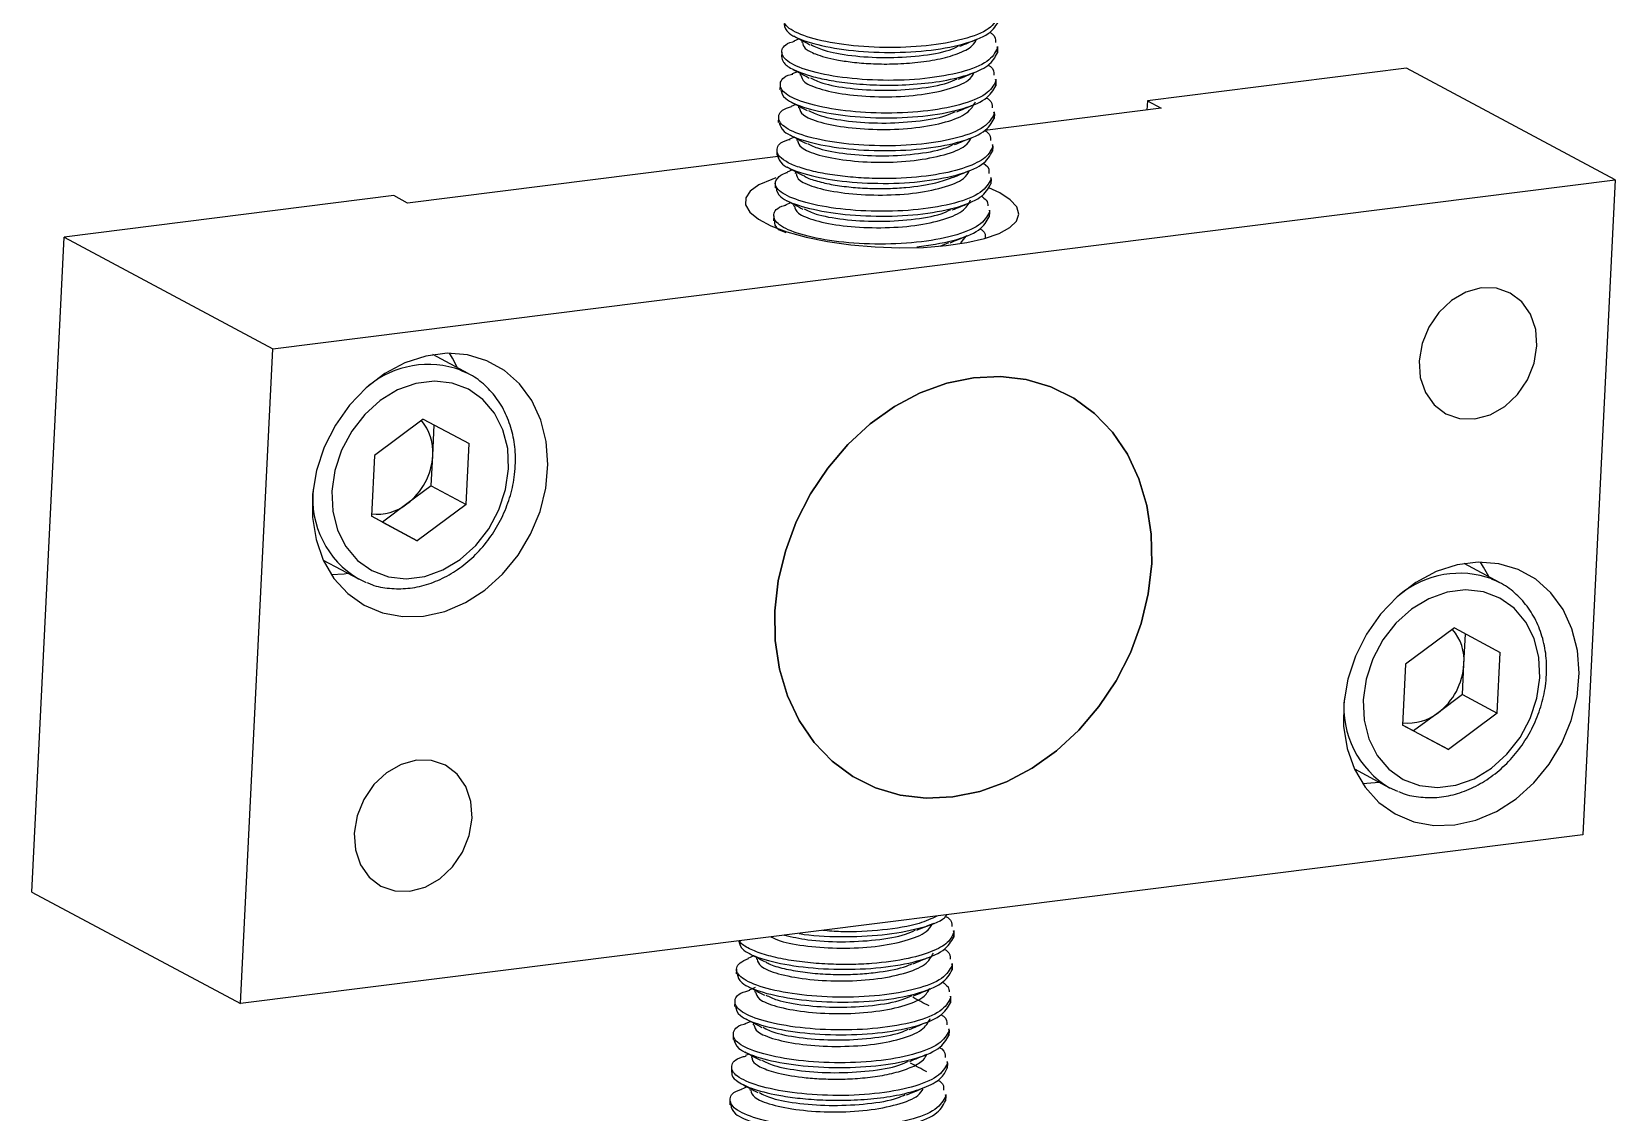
# Model space of a CAD drawing. Header units: millimetres. Extents: x 15 to 415, y 5 to 292.
# Drawn here: x 218.03 to 246.93, y 149.78 to 169.5 of the extents above; entities that cross this region are included whole.
import ezdxf

# ---------------------------------------------------------------- set-up
doc = ezdxf.new("R2010")
doc.units = ezdxf.units.MM
doc.layers.get('0').update_dxf_attribs({"lineweight": 5})

msp = doc.modelspace()

# ---------------------------------------------------------------- linework, layer by layer
at = {"color": 18, "linetype": 'Continuous', "lineweight": 25, "true_color": 0x000000}
for p, q in [((231.72, 169.131), (231.715, 169.043)), ((232.037, 169.372), (231.94, 169.332)), ((232.086, 169.346), (232.084, 169.309)), ((235.647, 169.236), (235.659, 169.204)), ((235.659, 169.203), (235.654, 169.116)), ((235.657, 169.12), (235.663, 169.236)), ((243.121, 168.836), (238.393, 168.241)), ((246.935, 166.799), (243.121, 168.836)), ((232.005, 168.773), (231.911, 168.735)), ((232.056, 168.746), (232.054, 168.712)), ((235.617, 168.638), (235.629, 168.606)), ((235.629, 168.606), (235.625, 168.518)), ((235.627, 168.523), (235.633, 168.638)), ((231.69, 168.533), (231.686, 168.446)), ((231.978, 168.174), (231.892, 168.138)), ((232.027, 168.148), (232.025, 168.114)), ((238.647, 168.106), (235.425, 167.701)), ((235.587, 168.04), (235.599, 168.008)), ((235.6, 168.008), (235.595, 167.92)), ((235.598, 167.925), (235.604, 168.04)), ((238.393, 168.241), (238.384, 168.073)), ((238.393, 168.241), (238.647, 168.106)), ((231.661, 167.936), (231.656, 167.848)), ((231.95, 167.578), (231.862, 167.542)), ((231.997, 167.553), (231.995, 167.516)), ((235.558, 167.443), (235.57, 167.411)), ((235.57, 167.41), (235.566, 167.323)), ((235.568, 167.327), (235.574, 167.443)), ((231.656, 167.227), (224.89, 166.377)), ((231.631, 167.338), (231.627, 167.25)), ((231.916, 166.981), (231.815, 166.939)), ((231.968, 166.954), (231.966, 166.919)), ((235.528, 166.845), (235.541, 166.813)), ((235.541, 166.813), (235.536, 166.725)), ((235.539, 166.729), (235.544, 166.845)), ((224.636, 166.513), (218.618, 165.756)), ((222.431, 163.719), (246.935, 166.799)), ((224.89, 166.377), (224.636, 166.513)), ((231.601, 166.74), (231.597, 166.653)), ((235.698, 166.561), (235.501, 166.652)), ((246.935, 166.799), (246.344, 154.845)), ((231.887, 166.382), (231.792, 166.342)), ((231.938, 166.355), (231.936, 166.321)), ((235.113, 166.368), (235.14, 166.379)), ((235.502, 166.248), (235.511, 166.214)), ((235.509, 166.132), (235.515, 166.247)), ((231.572, 166.143), (231.568, 166.055)), ((235.511, 166.215), (235.507, 166.127)), ((218.027, 153.802), (218.618, 165.756)), ((218.618, 165.756), (222.431, 163.719)), ((234.612, 165.591), (234.771, 165.659)), ((234.99, 165.65), (235.088, 165.774)), ((221.84, 151.765), (222.431, 163.719)), ((225.995, 163.266), (225.35, 163.61)), ((225.862, 163.328), (225.995, 163.266)), ((225.175, 162.433), (224.284, 161.77)), ((225.175, 162.433), (226.012, 161.987)), ((225.349, 161.771), (225.376, 162.326)), ((225.957, 160.877), (226.012, 161.987)), ((224.284, 161.77), (224.229, 160.66)), ((225.322, 161.217), (225.349, 161.771)), ((225.322, 161.217), (224.876, 160.885)), ((225.322, 161.217), (225.957, 160.877)), ((224.876, 160.885), (224.43, 160.553)), ((225.957, 160.877), (225.066, 160.214)), ((225.066, 160.214), (224.229, 160.66)), ((224.43, 160.553), (224.229, 160.66)), ((224.43, 160.553), (225.066, 160.214)), ((223.348, 159.861), (223.992, 159.517)), ((223.495, 159.596), (223.731, 159.612)), ((223.731, 159.612), (223.797, 159.621)), ((244.818, 159.454), (244.174, 159.798)), ((224.141, 159.448), (223.992, 159.517)), ((244.685, 159.516), (244.818, 159.454)), ((243.998, 158.621), (243.107, 157.958)), ((243.998, 158.621), (244.835, 158.175)), ((244.172, 157.96), (244.199, 158.514)), ((244.78, 157.065), (244.835, 158.175)), ((243.107, 157.958), (243.052, 156.848)), ((244.145, 157.405), (244.172, 157.96)), ((244.145, 157.405), (243.699, 157.073)), ((244.145, 157.405), (244.78, 157.065)), ((243.699, 157.073), (243.253, 156.741)), ((244.78, 157.065), (243.889, 156.402)), ((243.889, 156.402), (243.052, 156.848)), ((243.253, 156.741), (243.052, 156.848)), ((243.253, 156.741), (243.889, 156.402)), ((242.171, 156.049), (242.815, 155.705)), ((242.318, 155.785), (242.554, 155.8)), ((242.554, 155.8), (242.62, 155.809)), ((242.964, 155.636), (242.815, 155.705)), ((246.344, 154.845), (221.84, 151.765)), ((218.027, 153.802), (221.84, 151.765)), ((234.849, 153.098), (234.861, 153.066)), ((234.861, 153.065), (234.857, 152.978)), ((234.859, 152.982), (234.865, 153.098)), ((230.918, 152.906), (230.918, 152.905)), ((231.207, 152.636), (231.097, 152.591)), ((230.893, 152.395), (230.888, 152.308)), ((231.259, 152.609), (231.257, 152.574)), ((234.819, 152.5), (234.832, 152.468)), ((234.832, 152.468), (234.827, 152.38)), ((234.83, 152.385), (234.836, 152.5)), ((231.231, 152.057), (231.122, 152.012)), ((230.863, 151.798), (230.859, 151.71)), ((231.229, 152.01), (231.227, 151.976)), ((234.412, 152.026), (234.439, 152.037)), ((234.794, 151.903), (234.802, 151.87)), ((234.802, 151.87), (234.798, 151.782)), ((234.8, 151.787), (234.806, 151.902)), ((230.833, 151.2), (230.829, 151.112)), ((231.152, 151.44), (231.053, 151.398)), ((231.2, 151.414), (231.198, 151.378)), ((234.76, 151.305), (234.772, 151.272)), ((234.772, 151.272), (234.768, 151.185)), ((234.771, 151.189), (234.776, 151.305)), ((231.122, 150.843), (231.054, 150.815)), ((231.17, 150.817), (231.168, 150.781)), ((234.731, 150.707), (234.743, 150.675)), ((234.743, 150.675), (234.739, 150.587)), ((234.741, 150.591), (234.747, 150.707)), ((230.804, 150.602), (230.8, 150.515)), ((231.088, 150.244), (230.975, 150.197)), ((231.14, 150.217), (231.139, 150.183)), ((234.701, 150.109), (234.713, 150.077)), ((234.713, 150.077), (234.709, 149.989)), ((234.712, 149.994), (234.717, 150.109)), ((230.774, 150.005), (230.77, 149.917))]:
    msp.add_line(p, q, dxfattribs=at)
at = {"color": 18, "linetype": 'Continuous', "lineweight": 25, "true_color": 0x000000, "flags": 128}
for points in [[(231.613, 166.835), (231.535, 166.809), (231.303, 166.708), (231.144, 166.595), (231.062, 166.471), (231.06, 166.342), (231.138, 166.211), (231.293, 166.082), (231.521, 165.961), (231.814, 165.849), (232.163, 165.753), (232.556, 165.673), (232.982, 165.613), (233.425, 165.575), (233.872, 165.56), (234.309, 165.568), (234.722, 165.6), (235.096, 165.654), (235.421, 165.728), (235.686, 165.821), (235.882, 165.928), (236.003, 166.047), (236.045, 166.174), (236.007, 166.305), (235.89, 166.435), (235.698, 166.561), (235.698, 166.561)], [(244.37, 162.437), (244.65, 162.513), (244.915, 162.665), (245.147, 162.883), (245.33, 163.152), (245.452, 163.454), (245.503, 163.768), (245.482, 164.072), (245.389, 164.347), (245.23, 164.573), (245.017, 164.735), (244.764, 164.822), (244.488, 164.828), (244.208, 164.752), (243.943, 164.6), (243.711, 164.382), (243.528, 164.113), (243.406, 163.811), (243.354, 163.497), (243.375, 163.193), (243.468, 162.918), (243.627, 162.692), (243.84, 162.53), (244.093, 162.443), (244.37, 162.437)], [(225.18, 158.838), (225.566, 158.924), (225.943, 159.085), (226.299, 159.314), (226.624, 159.606), (226.905, 159.949), (227.135, 160.333), (227.306, 160.746), (227.413, 161.175), (227.451, 161.605), (227.42, 162.024), (227.321, 162.416), (227.157, 162.771), (226.934, 163.076), (226.657, 163.321), (226.337, 163.5), (225.984, 163.605), (225.609, 163.634), (225.223, 163.585), (224.84, 163.461), (224.472, 163.265), (224.131, 163.004), (223.826, 162.685), (223.57, 162.32), (223.368, 161.92), (223.229, 161.497), (223.156, 161.066), (223.153, 160.64), (223.218, 160.233), (223.35, 159.857), (223.544, 159.526), (223.795, 159.25), (224.095, 159.037), (224.433, 158.895), (224.798, 158.828), (225.18, 158.838)], [(225.8, 163.37), (225.708, 163.545), (225.652, 163.634)], [(226.733, 161.526), (226.716, 161.894), (226.629, 162.238), (226.477, 162.541), (226.265, 162.791), (226.003, 162.978), (225.703, 163.091), (225.377, 163.128), (225.04, 163.085), (224.707, 162.966), (224.391, 162.775), (224.108, 162.52), (223.868, 162.213), (223.684, 161.868), (223.562, 161.498), (223.508, 161.121), (223.525, 160.752), (223.612, 160.409), (223.764, 160.106), (223.976, 159.855), (224.238, 159.669), (224.538, 159.555), (224.864, 159.519), (225.201, 159.561), (225.534, 159.681), (225.85, 159.872), (226.133, 160.126), (226.373, 160.433), (226.557, 160.779), (226.679, 161.149), (226.733, 161.526)], [(231.593, 158.931), (231.655, 159.479), (231.786, 160.026), (231.983, 160.559), (232.241, 161.067), (232.557, 161.541), (232.923, 161.971), (233.332, 162.347), (233.776, 162.663), (234.245, 162.911), (234.73, 163.088), (235.221, 163.188), (235.709, 163.211), (236.183, 163.155), (236.633, 163.022), (237.051, 162.815), (237.427, 162.537), (237.755, 162.195), (238.028, 161.795), (238.239, 161.345), (238.385, 160.855), (238.463, 160.335), (238.472, 159.795), (238.41, 159.246), (238.279, 158.7), (238.082, 158.167), (237.823, 157.658), (237.508, 157.185), (237.142, 156.755), (236.733, 156.379), (236.289, 156.063), (235.82, 155.814), (235.335, 155.638), (234.843, 155.538), (234.356, 155.515), (233.882, 155.571), (233.432, 155.704), (233.014, 155.911), (232.637, 156.189), (232.309, 156.531), (232.037, 156.931), (231.825, 157.381), (231.679, 157.87), (231.601, 158.391), (231.593, 158.931)], [(234.843, 155.538), (235.335, 155.638), (235.82, 155.814), (236.289, 156.063), (236.733, 156.379), (237.142, 156.755), (237.508, 157.185), (237.823, 157.658), (238.082, 158.167), (238.279, 158.7), (238.41, 159.246), (238.472, 159.795), (238.463, 160.335), (238.385, 160.855), (238.239, 161.345), (238.028, 161.795), (237.755, 162.195), (237.427, 162.537), (237.051, 162.815), (236.633, 163.022), (236.183, 163.155), (235.709, 163.211), (235.221, 163.188), (234.73, 163.088), (234.245, 162.911), (233.776, 162.663), (233.332, 162.347), (232.923, 161.971), (232.557, 161.541), (232.241, 161.067), (231.983, 160.559), (231.786, 160.026), (231.655, 159.479), (231.593, 158.931), (231.601, 158.391), (231.679, 157.87), (231.825, 157.381), (232.037, 156.931), (232.309, 156.531), (232.637, 156.189), (233.014, 155.911), (233.432, 155.704), (233.882, 155.571), (234.356, 155.515), (234.843, 155.538)], [(244.003, 155.026), (244.389, 155.112), (244.766, 155.273), (245.123, 155.503), (245.447, 155.794), (245.728, 156.137), (245.958, 156.521), (246.129, 156.935), (246.236, 157.363), (246.274, 157.794), (246.243, 158.212), (246.144, 158.604), (245.98, 158.959), (245.757, 159.264), (245.481, 159.509), (245.161, 159.688), (244.807, 159.793), (244.432, 159.822), (244.047, 159.773), (243.664, 159.649), (243.295, 159.453), (242.954, 159.192), (242.65, 158.873), (242.393, 158.508), (242.191, 158.108), (242.052, 157.685), (241.979, 157.254), (241.976, 156.828), (242.041, 156.421), (242.173, 156.046), (242.367, 155.715), (242.618, 155.438), (242.918, 155.226), (243.256, 155.083), (243.621, 155.016), (244.003, 155.026)], [(244.623, 159.558), (244.531, 159.733), (244.475, 159.822)], [(245.556, 157.714), (245.539, 158.082), (245.452, 158.426), (245.3, 158.729), (245.088, 158.98), (244.826, 159.166), (244.526, 159.279), (244.2, 159.316), (243.863, 159.274), (243.53, 159.154), (243.214, 158.963), (242.931, 158.708), (242.691, 158.402), (242.507, 158.056), (242.385, 157.686), (242.331, 157.309), (242.348, 156.941), (242.435, 156.597), (242.587, 156.294), (242.799, 156.043), (243.061, 155.857), (243.361, 155.744), (243.687, 155.707), (244.024, 155.749), (244.357, 155.869), (244.673, 156.06), (244.956, 156.315), (245.196, 156.621), (245.38, 156.967), (245.502, 157.337), (245.556, 157.714)], [(224.932, 153.817), (225.212, 153.893), (225.477, 154.045), (225.709, 154.262), (225.892, 154.531), (226.014, 154.833), (226.066, 155.147), (226.045, 155.452), (225.951, 155.727), (225.793, 155.953), (225.58, 156.115), (225.326, 156.202), (225.05, 156.208), (224.77, 156.132), (224.505, 155.98), (224.273, 155.762), (224.09, 155.493), (223.968, 155.191), (223.916, 154.877), (223.938, 154.572), (224.031, 154.298), (224.189, 154.071), (224.403, 153.909), (224.656, 153.823), (224.932, 153.817)]]:
    msp.add_lwpolyline(points, dxfattribs=at)
at = {"color": 18, "linetype": 'Continuous', "lineweight": 25, "true_color": 0x000000}
for centre, radius, start, end in [((225.271, 161.692), 1.739, 70.1338, 129.1619), ((224.482, 161.839), 0.87, 355.5229, 40.7596), ((224.153, 161.84), 1.198, 307.1197, 356.7044), ((224.856, 160.98), 1.699, 174.0464, 239.4333), ((224.336, 161.568), 0.87, 263.0566, 308.3068), ((244.094, 157.88), 1.739, 70.1336, 129.1621), ((243.305, 158.028), 0.87, 355.523, 40.759), ((242.976, 158.028), 1.198, 307.1192, 356.7048), ((243.679, 157.168), 1.699, 174.0449, 239.4348), ((243.159, 157.756), 0.87, 263.059, 308.3057)]:
    msp.add_arc(centre, radius, start, end, dxfattribs=at)
for points, knots in [([(235.688, 169.801), (235.642, 169.717), (235.549, 169.549), (235.053, 169.354), (234.375, 169.233), (233.593, 169.201), (232.831, 169.256), (232.206, 169.385), (231.803, 169.563), (231.719, 169.751), (231.8, 169.883), (231.965, 169.924), (231.975, 169.926)], [0, 0, 0, 0, 0.110383, 0.220766, 0.331149, 0.441531, 0.551914, 0.662297, 0.77268, 0.883062, 0.993445, 1, 1, 1, 1]), ([(231.761, 169.641), (231.774, 169.586), (231.803, 169.468), (232.205, 169.297), (232.826, 169.168), (233.589, 169.113), (234.371, 169.145), (235.048, 169.266), (235.545, 169.461), (235.637, 169.629), (235.684, 169.713)], [0, 0, 0, 0, 0.111352, 0.238302, 0.365252, 0.492201, 0.619151, 0.746101, 0.873051, 1, 1, 1, 1]), ([(231.937, 169.426), (231.986, 169.399), (232.084, 169.347), (232.183, 169.293), (232.233, 169.266)], [0, 0, 0, 0, 0.5002, 1, 1, 1, 1]), ([(235.508, 169.498), (235.526, 169.487), (235.625, 169.428), (235.621, 169.363), (235.618, 169.309)], [0, 0, 0, 0, 0.181629, 1, 1, 1, 1]), ([(235.659, 169.204), (235.613, 169.12), (235.52, 168.952), (235.024, 168.756), (234.347, 168.635), (233.565, 168.603), (232.802, 168.658), (232.177, 168.787), (231.774, 168.965), (231.689, 169.153), (231.771, 169.286), (231.939, 169.327), (231.949, 169.33)], [0, 0, 0, 0, 0.110277, 0.220555, 0.330832, 0.44111, 0.551388, 0.661666, 0.771943, 0.882221, 0.992477, 1, 1, 1, 1]), ([(231.719, 169.043), (231.724, 169.012), (231.734, 168.939), (231.907, 168.811), (232.219, 168.695), (232.623, 168.608), (233.032, 168.553), (233.521, 168.524), (234.067, 168.533), (234.627, 168.592), (235.135, 168.709), (235.535, 168.886), (235.614, 169.038), (235.654, 169.116)], [0, 0, 0, 0, 0.0641512, 0.1476787, 0.2599952, 0.327238, 0.4017182, 0.4834265, 0.5723528, 0.6684858, 0.7718132, 0.8823228, 1, 1, 1, 1]), ([(232.096, 169.309), (232.103, 169.272), (232.116, 169.2), (232.337, 169.086), (232.648, 169.001), (233.01, 168.946), (233.354, 168.917), (233.746, 168.911), (234.165, 168.936), (234.581, 168.997), (234.945, 169.1), (235.203, 169.226), (235.254, 169.325), (235.275, 169.365)], [0, 0, 0, 0, 0.099174, 0.193866, 0.312913, 0.381881, 0.456981, 0.538207, 0.625553, 0.71901, 0.818571, 0.924228, 1, 1, 1, 1]), ([(232.25, 169.268), (232.323, 169.232), (232.488, 169.149), (232.982, 169.06), (233.603, 169.02), (234.236, 169.056), (234.719, 169.135), (234.892, 169.218), (234.946, 169.244)], [0, 0, 0, 0, 0.1477767, 0.3393296, 0.5308824, 0.7224354, 0.9139886, 1, 1, 1, 1]), ([(234.968, 169.238), (235.019, 169.259), (235.122, 169.302), (235.226, 169.345), (235.279, 169.367)], [0, 0, 0, 0, 0.499818, 1, 1, 1, 1]), ([(235.485, 168.896), (235.501, 168.887), (235.597, 168.829), (235.592, 168.765), (235.589, 168.712)], [0, 0, 0, 0, 0.163152, 1, 1, 1, 1]), ([(235.629, 168.606), (235.583, 168.522), (235.49, 168.354), (234.993, 168.158), (234.315, 168.038), (233.533, 168.006), (232.771, 168.061), (232.146, 168.19), (231.744, 168.368), (231.66, 168.556), (231.742, 168.689), (231.91, 168.73), (231.92, 168.732)], [0, 0, 0, 0, 0.110284, 0.220569, 0.330854, 0.441139, 0.551424, 0.66171, 0.771996, 0.882282, 0.992553, 1, 1, 1, 1]), ([(231.923, 168.817), (231.972, 168.791), (232.07, 168.738), (232.17, 168.685), (232.22, 168.658)], [0, 0, 0, 0, 0.500093, 1, 1, 1, 1]), ([(232.068, 168.712), (232.079, 168.669), (232.102, 168.576), (232.431, 168.443), (232.94, 168.344), (233.565, 168.305), (234.208, 168.338), (234.76, 168.444), (235.137, 168.592), (235.206, 168.712), (235.234, 168.761)], [0, 0, 0, 0, 0.115499, 0.247668, 0.379837, 0.512006, 0.644176, 0.776346, 0.908516, 1, 1, 1, 1]), ([(232.244, 168.661), (232.31, 168.628), (232.47, 168.549), (232.953, 168.462), (233.574, 168.422), (234.208, 168.458), (234.691, 168.537), (234.864, 168.621), (234.918, 168.647)], [0, 0, 0, 0, 0.135831, 0.329958, 0.524086, 0.718214, 0.912342, 1, 1, 1, 1]), ([(234.944, 168.64), (234.994, 168.661), (235.096, 168.703), (235.198, 168.746), (235.25, 168.767)], [0, 0, 0, 0, 0.4999211, 1, 1, 1, 1]), ([(231.702, 168.446), (231.715, 168.391), (231.743, 168.273), (232.145, 168.102), (232.765, 167.973), (233.528, 167.917), (234.311, 167.95), (234.989, 168.07), (235.486, 168.266), (235.578, 168.434), (235.625, 168.518)], [0, 0, 0, 0, 0.1109839, 0.2379851, 0.3649873, 0.4919897, 0.6189919, 0.7459947, 0.8729972, 1, 1, 1, 1]), ([(235.448, 168.303), (235.467, 168.291), (235.566, 168.232), (235.562, 168.167), (235.559, 168.114)], [0, 0, 0, 0, 0.186664, 1, 1, 1, 1]), ([(235.599, 168.008), (235.553, 167.924), (235.46, 167.756), (234.963, 167.56), (234.286, 167.44), (233.503, 167.408), (232.742, 167.463), (232.117, 167.592), (231.715, 167.77), (231.63, 167.958), (231.714, 168.091), (231.885, 168.133), (231.899, 168.137)], [0, 0, 0, 0, 0.1100528, 0.2201055, 0.3301582, 0.4402109, 0.5502638, 0.6603165, 0.7703694, 0.8804221, 0.9904745, 1, 1, 1, 1]), ([(231.888, 168.222), (231.937, 168.196), (232.036, 168.144), (232.135, 168.09), (232.185, 168.064)], [0, 0, 0, 0, 0.500162, 1, 1, 1, 1]), ([(232.038, 168.114), (232.049, 168.071), (232.073, 167.979), (232.402, 167.845), (232.911, 167.746), (233.537, 167.708), (234.178, 167.741), (234.733, 167.846), (235.141, 168.013), (235.217, 168.155), (235.255, 168.226)], [0, 0, 0, 0, 0.111248, 0.238213, 0.365177, 0.492142, 0.619106, 0.746071, 0.873036, 1, 1, 1, 1]), ([(232.207, 168.066), (232.275, 168.033), (232.436, 167.953), (232.922, 167.865), (233.543, 167.825), (234.176, 167.861), (234.66, 167.94), (234.834, 168.023), (234.888, 168.049)], [0, 0, 0, 0, 0.139006, 0.332391, 0.525773, 0.719156, 0.912538, 1, 1, 1, 1]), ([(234.913, 168.042), (234.964, 168.063), (235.067, 168.106), (235.171, 168.149), (235.224, 168.171)], [0, 0, 0, 0, 0.499809, 1, 1, 1, 1]), ([(231.673, 167.848), (231.686, 167.793), (231.714, 167.675), (232.116, 167.504), (232.736, 167.375), (233.499, 167.32), (234.281, 167.352), (234.959, 167.473), (235.456, 167.668), (235.549, 167.836), (235.595, 167.92)], [0, 0, 0, 0, 0.111236, 0.238202, 0.365168, 0.492135, 0.619101, 0.746067, 0.873033, 1, 1, 1, 1]), ([(235.419, 167.705), (235.437, 167.694), (235.536, 167.635), (235.533, 167.57), (235.53, 167.516)], [0, 0, 0, 0, 0.18261, 1, 1, 1, 1]), ([(235.57, 167.411), (235.537, 167.342), (235.469, 167.2), (235.098, 167.018), (234.534, 166.879), (233.928, 166.824), (233.412, 166.822), (233.016, 166.843), (232.634, 166.887), (232.287, 166.953), (231.994, 167.039), (231.774, 167.139), (231.641, 167.25), (231.62, 167.384), (231.685, 167.494), (231.857, 167.536), (231.871, 167.539)], [0, 0, 0, 0, 0.089505, 0.184795, 0.285858, 0.392683, 0.448528, 0.505832, 0.564594, 0.624813, 0.686489, 0.749623, 0.814213, 0.880258, 0.989965, 1, 1, 1, 1]), ([(231.873, 167.62), (231.922, 167.594), (232.02, 167.541), (232.118, 167.488), (232.168, 167.461)], [0, 0, 0, 0, 0.5001437, 1, 1, 1, 1]), ([(232.009, 167.516), (232.02, 167.473), (232.043, 167.381), (232.374, 167.247), (232.883, 167.149), (233.509, 167.11), (234.151, 167.143), (234.703, 167.25), (235.08, 167.398), (235.149, 167.519), (235.178, 167.569)], [0, 0, 0, 0, 0.11578, 0.247614, 0.379448, 0.511281, 0.643115, 0.774946, 0.906779, 1, 1, 1, 1]), ([(232.189, 167.464), (232.253, 167.432), (232.412, 167.353), (232.893, 167.267), (233.513, 167.227), (234.146, 167.263), (234.628, 167.341), (234.8, 167.424), (234.853, 167.449)], [0, 0, 0, 0, 0.133779, 0.328894, 0.524009, 0.719125, 0.91424, 1, 1, 1, 1]), ([(234.875, 167.443), (234.925, 167.464), (235.026, 167.506), (235.129, 167.548), (235.18, 167.57)], [0, 0, 0, 0, 0.499878, 1, 1, 1, 1]), ([(231.643, 167.25), (231.656, 167.195), (231.685, 167.077), (232.088, 166.906), (232.709, 166.778), (233.472, 166.722), (234.254, 166.755), (234.931, 166.876), (235.427, 167.071), (235.52, 167.239), (235.566, 167.323)], [0, 0, 0, 0, 0.111475, 0.238407, 0.36534, 0.492273, 0.619205, 0.746137, 0.873069, 1, 1, 1, 1]), ([(235.39, 167.107), (235.408, 167.096), (235.507, 167.037), (235.503, 166.972), (235.5, 166.919)], [0, 0, 0, 0, 0.182252, 1, 1, 1, 1]), ([(235.541, 166.813), (235.494, 166.729), (235.402, 166.561), (234.905, 166.365), (234.228, 166.245), (233.445, 166.212), (232.683, 166.268), (232.056, 166.397), (231.726, 166.545), (231.622, 166.655), (231.602, 166.709), (231.601, 166.737), (231.602, 166.75), (231.603, 166.757), (231.604, 166.76), (231.605, 166.762), (231.605, 166.763), (231.605, 166.763), (231.605, 166.763), (231.612, 166.786), (231.65, 166.845), (231.718, 166.906), (231.813, 166.934), (231.825, 166.937)], [0, 0, 0, 0, 0.110363, 0.220726, 0.331089, 0.441453, 0.551817, 0.662181, 0.772545, 0.827994, 0.855751, 0.869634, 0.876576, 0.880048, 0.881783, 0.882651, 0.883085, 0.883302, 0.88341, 0.883444, 0.927745, 0.991024, 1, 1, 1, 1]), ([(231.812, 167.037), (231.862, 167.01), (231.96, 166.958), (232.06, 166.904), (232.11, 166.877)], [0, 0, 0, 0, 0.5001851, 1, 1, 1, 1]), ([(231.979, 166.919), (231.99, 166.875), (232.013, 166.783), (232.343, 166.649), (232.852, 166.55), (233.478, 166.511), (234.12, 166.544), (234.672, 166.651), (235.05, 166.8), (235.119, 166.92), (235.147, 166.97)], [0, 0, 0, 0, 0.115477, 0.247474, 0.379471, 0.511471, 0.643471, 0.775473, 0.907475, 1, 1, 1, 1]), ([(232.119, 166.877), (232.128, 166.871), (232.178, 166.834), (232.36, 166.775), (232.644, 166.709), (232.974, 166.664), (233.319, 166.642), (233.661, 166.64), (234.078, 166.665), (234.511, 166.726), (234.74, 166.811), (234.837, 166.847)], [0, 0, 0, 0, 0.0242827, 0.1464145, 0.2638132, 0.3764754, 0.4843974, 0.5875776, 0.6860149, 0.8678559, 1, 1, 1, 1]), ([(234.844, 166.844), (234.895, 166.865), (234.997, 166.907), (235.101, 166.951), (235.153, 166.972)], [0, 0, 0, 0, 0.4998571, 1, 1, 1, 1]), ([(231.614, 166.652), (231.627, 166.597), (231.655, 166.479), (232.057, 166.308), (232.678, 166.179), (233.441, 166.124), (234.223, 166.156), (234.901, 166.277), (235.397, 166.473), (235.49, 166.641), (235.536, 166.725)], [0, 0, 0, 0, 0.1111463, 0.2381224, 0.3651, 0.4920785, 0.6190574, 0.7460373, 0.8730184, 1, 1, 1, 1]), ([(235.511, 166.214), (235.464, 166.13), (235.371, 165.962), (234.874, 165.767), (234.197, 165.647), (233.414, 165.615), (232.653, 165.67), (232.028, 165.799), (231.626, 165.977), (231.542, 166.165), (231.623, 166.297), (231.788, 166.338), (231.798, 166.34)], [0, 0, 0, 0, 0.1104, 0.2208, 0.3312, 0.441599, 0.551999, 0.662399, 0.772798, 0.883199, 0.993598, 1, 1, 1, 1]), ([(231.808, 166.424), (231.857, 166.398), (231.955, 166.346), (232.054, 166.292), (232.104, 166.266)], [0, 0, 0, 0, 0.500105, 1, 1, 1, 1]), ([(231.95, 166.321), (231.961, 166.278), (231.984, 166.186), (232.313, 166.052), (232.822, 165.953), (233.447, 165.915), (234.089, 165.948), (234.644, 166.053), (235.052, 166.22), (235.128, 166.362), (235.167, 166.433)], [0, 0, 0, 0, 0.111138, 0.238118, 0.365099, 0.492079, 0.619059, 0.74604, 0.87302, 1, 1, 1, 1]), ([(232.129, 166.269), (232.194, 166.237), (232.353, 166.158), (232.834, 166.072), (233.455, 166.032), (234.089, 166.068), (234.575, 166.147), (234.75, 166.232), (234.806, 166.259)], [0, 0, 0, 0, 0.133234, 0.327244, 0.521254, 0.715263, 0.909271, 1, 1, 1, 1]), ([(234.832, 166.251), (234.883, 166.272), (234.976, 166.311), (235.07, 166.35), (235.113, 166.368)], [0, 0, 0, 0, 0.547681, 1, 1, 1, 1]), ([(235.358, 166.507), (235.394, 166.481), (235.478, 166.422), (235.48, 166.359), (235.48, 166.324)], [0, 0, 0, 0, 0.429146, 1, 1, 1, 1]), ([(231.584, 166.055), (231.584, 165.999), (231.583, 165.922), (231.751, 165.855), (231.795, 165.838)], [0, 0, 0, 0, 0.736888, 1, 1, 1, 1]), ([(234.184, 165.575), (234.414, 165.609), (234.877, 165.677), (235.366, 165.876), (235.46, 166.043), (235.507, 166.127)], [0, 0, 0, 0, 0.3302, 0.665099, 1, 1, 1, 1]), ([(234.794, 165.652), (234.846, 165.674), (234.949, 165.716), (235.053, 165.76), (235.106, 165.782)], [0, 0, 0, 0, 0.499783, 1, 1, 1, 1]), ([(235.33, 165.912), (235.349, 165.901), (235.439, 165.847), (235.436, 165.788), (235.434, 165.742)], [0, 0, 0, 0, 0.204006, 1, 1, 1, 1]), ([(226.855, 161.582), (226.857, 161.65), (226.861, 161.844), (226.818, 162.155), (226.707, 162.497), (226.536, 162.802), (226.311, 163.054), (226.079, 163.233), (225.914, 163.299), (225.851, 163.324)], [0, 0, 0, 0, 0.089365, 0.253219, 0.417037, 0.580003, 0.741669, 0.901892, 1, 1, 1, 1]), ([(224.152, 159.451), (224.18, 159.438), (224.306, 159.378), (224.558, 159.337), (224.895, 159.333), (225.236, 159.403), (225.569, 159.538), (225.884, 159.735), (226.17, 159.989), (226.417, 160.29), (226.616, 160.629), (226.76, 160.993), (226.835, 161.316), (226.85, 161.512), (226.855, 161.582)], [0, 0, 0, 0, 0.025551, 0.116062, 0.206705, 0.29787, 0.389704, 0.482141, 0.575011, 0.668156, 0.761475, 0.854926, 0.948491, 1, 1, 1, 1]), ([(245.678, 157.77), (245.68, 157.838), (245.684, 158.032), (245.641, 158.344), (245.53, 158.685), (245.359, 158.99), (245.134, 159.242), (244.902, 159.421), (244.737, 159.487), (244.674, 159.512)], [0, 0, 0, 0, 0.089365, 0.253219, 0.417034, 0.580004, 0.741669, 0.901892, 1, 1, 1, 1]), ([(242.975, 155.639), (243.003, 155.626), (243.13, 155.566), (243.382, 155.525), (243.718, 155.521), (244.059, 155.591), (244.393, 155.726), (244.707, 155.924), (244.993, 156.177), (245.24, 156.478), (245.439, 156.817), (245.583, 157.182), (245.658, 157.504), (245.673, 157.7), (245.678, 157.77)], [0, 0, 0, 0, 0.025552, 0.116062, 0.206706, 0.29787, 0.389704, 0.482141, 0.575012, 0.668156, 0.761476, 0.854926, 0.948491, 1, 1, 1, 1]), ([(231.52, 152.982), (231.572, 152.957), (231.72, 152.885), (232.182, 152.805), (232.798, 152.765), (233.442, 152.798), (233.994, 152.905), (234.371, 153.054), (234.44, 153.174), (234.469, 153.224)], [0, 0, 0, 0, 0.086717, 0.246789, 0.406862, 0.566933, 0.727004, 0.887075, 1, 1, 1, 1]), ([(232.035, 153.046), (232.04, 153.045), (232.248, 153.002), (232.801, 152.98), (233.572, 153.005), (234.239, 153.13), (234.646, 153.268), (234.717, 153.367), (234.73, 153.385)], [0, 0, 0, 0, 0.006388, 0.242048, 0.47771, 0.71337, 0.949031, 1, 1, 1, 1]), ([(234.551, 153.363), (234.451, 153.315), (234.208, 153.198), (233.573, 153.099), (232.933, 153.06), (232.578, 153.091), (232.469, 153.101)], [0, 0, 0, 0, 0.222658, 0.540909, 0.85916, 1, 1, 1, 1]), ([(234.182, 153.105), (234.233, 153.126), (234.336, 153.169), (234.441, 153.212), (234.493, 153.234)], [0, 0, 0, 0, 0.499822, 1, 1, 1, 1]), ([(234.71, 153.36), (234.728, 153.349), (234.827, 153.29), (234.824, 153.225), (234.821, 153.172)], [0, 0, 0, 0, 0.182774, 1, 1, 1, 1]), ([(230.934, 152.905), (230.947, 152.85), (230.976, 152.732), (231.379, 152.561), (232, 152.433), (232.763, 152.377), (233.545, 152.41), (234.222, 152.531), (234.718, 152.726), (234.811, 152.894), (234.857, 152.978)], [0, 0, 0, 0, 0.111474, 0.238408, 0.36534, 0.492273, 0.619205, 0.746137, 0.873068, 1, 1, 1, 1]), ([(234.861, 153.066), (234.837, 153.01), (234.786, 152.889), (234.506, 152.721), (234.034, 152.574), (233.477, 152.498), (232.966, 152.475), (232.55, 152.482), (232.131, 152.515), (231.733, 152.575), (231.381, 152.66), (231.116, 152.767), (230.97, 152.855), (230.959, 152.903), (230.957, 152.911)], [0, 0, 0, 0, 0.08907, 0.191019, 0.30581, 0.433402, 0.502331, 0.574494, 0.64989, 0.728515, 0.810371, 0.895453, 0.983761, 1, 1, 1, 1]), ([(231.771, 153.013), (231.906, 152.983), (232.2, 152.917), (232.808, 152.883), (233.437, 152.918), (233.926, 152.998), (234.103, 153.083), (234.16, 153.111)], [0, 0, 0, 0, 0.196678, 0.427486, 0.658293, 0.889101, 1, 1, 1, 1]), ([(231.105, 152.691), (231.155, 152.665), (231.254, 152.612), (231.354, 152.558), (231.404, 152.531)], [0, 0, 0, 0, 0.500128, 1, 1, 1, 1]), ([(231.27, 152.574), (231.281, 152.531), (231.305, 152.438), (231.634, 152.304), (232.143, 152.205), (232.769, 152.167), (233.41, 152.2), (233.966, 152.306), (234.373, 152.473), (234.449, 152.615), (234.487, 152.687)], [0, 0, 0, 0, 0.111145, 0.238121, 0.365097, 0.492075, 0.619054, 0.746035, 0.873017, 1, 1, 1, 1]), ([(234.681, 152.762), (234.699, 152.752), (234.798, 152.692), (234.794, 152.627), (234.791, 152.574)], [0, 0, 0, 0, 0.182139, 1, 1, 1, 1]), ([(234.832, 152.468), (234.785, 152.384), (234.693, 152.216), (234.196, 152.021), (233.519, 151.9), (232.736, 151.868), (231.975, 151.923), (231.348, 152.052), (230.95, 152.229), (230.866, 152.39), (230.941, 152.512), (231.053, 152.563), (231.109, 152.588)], [0, 0, 0, 0, 0.110772, 0.221543, 0.332315, 0.443087, 0.553859, 0.664632, 0.775405, 0.886148, 0.943418, 1, 1, 1, 1]), ([(230.905, 152.308), (230.918, 152.252), (230.946, 152.134), (231.348, 151.963), (231.969, 151.834), (232.732, 151.779), (233.515, 151.811), (234.192, 151.932), (234.689, 152.128), (234.781, 152.296), (234.827, 152.38)], [0, 0, 0, 0, 0.111147, 0.238123, 0.3651, 0.492078, 0.619057, 0.746037, 0.873018, 1, 1, 1, 1]), ([(231.42, 152.531), (231.44, 152.518), (231.512, 152.47), (231.748, 152.403), (232.085, 152.339), (232.46, 152.303), (232.833, 152.293), (233.186, 152.306), (233.588, 152.35), (233.916, 152.41), (234.063, 152.477), (234.096, 152.492)], [0, 0, 0, 0, 0.054966, 0.191603, 0.321147, 0.443596, 0.558941, 0.667175, 0.768295, 0.948423, 1, 1, 1, 1]), ([(234.109, 152.488), (234.159, 152.509), (234.26, 152.551), (234.362, 152.594), (234.413, 152.615)], [0, 0, 0, 0, 0.499853, 1, 1, 1, 1]), ([(231.113, 152.072), (231.161, 152.047), (231.256, 151.996), (231.353, 151.944), (231.401, 151.918)], [0, 0, 0, 0, 0.5002236, 1, 1, 1, 1]), ([(234.65, 152.163), (234.692, 152.132), (234.771, 152.071), (234.774, 152.009), (234.775, 151.98)], [0, 0, 0, 0, 0.520077, 1, 1, 1, 1]), ([(234.802, 151.87), (234.755, 151.786), (234.662, 151.618), (234.165, 151.422), (233.488, 151.302), (232.705, 151.27), (231.944, 151.325), (231.318, 151.454), (230.918, 151.632), (230.83, 151.821), (230.925, 151.958), (231.111, 152.002), (231.138, 152.008)], [0, 0, 0, 0, 0.109125, 0.21825, 0.327376, 0.436501, 0.545626, 0.654751, 0.763876, 0.873002, 0.982127, 1, 1, 1, 1]), ([(230.875, 151.71), (230.888, 151.655), (230.916, 151.537), (231.318, 151.366), (231.938, 151.238), (232.701, 151.182), (233.483, 151.214), (234.161, 151.335), (234.658, 151.53), (234.751, 151.698), (234.798, 151.782)], [0, 0, 0, 0, 0.1111212, 0.2381038, 0.3650867, 0.4920695, 0.619052, 0.7460348, 0.8730174, 1, 1, 1, 1]), ([(231.241, 151.976), (231.252, 151.933), (231.275, 151.841), (231.604, 151.707), (232.113, 151.609), (232.738, 151.57), (233.38, 151.603), (233.933, 151.709), (234.317, 151.861), (234.388, 151.986), (234.419, 152.04)], [0, 0, 0, 0, 0.114555, 0.24545, 0.376345, 0.507241, 0.638135, 0.769031, 0.899926, 1, 1, 1, 1]), ([(231.428, 151.921), (231.49, 151.89), (231.647, 151.812), (232.126, 151.727), (232.746, 151.687), (233.38, 151.723), (233.867, 151.803), (234.043, 151.888), (234.1, 151.915)], [0, 0, 0, 0, 0.129181, 0.323744, 0.518306, 0.712867, 0.907428, 1, 1, 1, 1]), ([(234.407, 151.722), (234.358, 151.749), (234.259, 151.802), (234.161, 151.854), (234.113, 151.881)], [0, 0, 0, 0, 0.5001204, 1, 1, 1, 1]), ([(234.126, 151.908), (234.178, 151.929), (234.272, 151.968), (234.368, 152.008), (234.412, 152.026)], [0, 0, 0, 0, 0.547594, 1, 1, 1, 1]), ([(231.059, 151.49), (231.108, 151.464), (231.206, 151.411), (231.305, 151.358), (231.355, 151.331)], [0, 0, 0, 0, 0.5002088, 1, 1, 1, 1]), ([(231.211, 151.378), (231.222, 151.335), (231.246, 151.243), (231.576, 151.109), (232.085, 151.011), (232.71, 150.972), (233.352, 151.005), (233.907, 151.111), (234.314, 151.278), (234.39, 151.42), (234.428, 151.491)], [0, 0, 0, 0, 0.1113809, 0.2383266, 0.3652718, 0.4922173, 0.6191632, 0.7461083, 0.8730543, 1, 1, 1, 1]), ([(234.621, 151.567), (234.639, 151.556), (234.739, 151.497), (234.735, 151.432), (234.732, 151.379)], [0, 0, 0, 0, 0.184721, 1, 1, 1, 1]), ([(234.772, 151.272), (234.726, 151.188), (234.634, 151.02), (234.137, 150.825), (233.46, 150.704), (232.678, 150.672), (231.916, 150.727), (231.29, 150.856), (230.888, 151.034), (230.803, 151.222), (230.883, 151.354), (231.048, 151.395), (231.056, 151.397)], [0, 0, 0, 0, 0.1104523, 0.2209046, 0.331357, 0.4418092, 0.5522613, 0.6627137, 0.7731659, 0.8836179, 0.9940702, 1, 1, 1, 1]), ([(231.374, 151.333), (231.443, 151.299), (231.606, 151.217), (232.094, 151.129), (232.716, 151.089), (233.348, 151.125), (233.816, 151.2), (233.981, 151.277), (234.024, 151.297)], [0, 0, 0, 0, 0.144906, 0.341183, 0.53746, 0.733736, 0.930013, 1, 1, 1, 1]), ([(234.045, 151.291), (234.094, 151.312), (234.191, 151.353), (234.29, 151.394), (234.34, 151.415)], [0, 0, 0, 0, 0.4998981, 1, 1, 1, 1]), ([(230.845, 151.112), (230.859, 151.057), (230.887, 150.939), (231.29, 150.768), (231.91, 150.64), (232.673, 150.584), (233.455, 150.616), (234.133, 150.737), (234.629, 150.933), (234.722, 151.101), (234.768, 151.185)], [0, 0, 0, 0, 0.111372, 0.238318, 0.365265, 0.492212, 0.619159, 0.746106, 0.873053, 1, 1, 1, 1]), ([(234.592, 150.969), (234.61, 150.959), (234.709, 150.899), (234.706, 150.834), (234.702, 150.781)], [0, 0, 0, 0, 0.18159, 1, 1, 1, 1]), ([(234.743, 150.675), (234.697, 150.591), (234.605, 150.423), (234.109, 150.228), (233.431, 150.107), (232.649, 150.074), (231.887, 150.13), (231.261, 150.258), (230.859, 150.437), (230.771, 150.625), (230.864, 150.761), (231.048, 150.805), (231.072, 150.811)], [0, 0, 0, 0, 0.109287, 0.218573, 0.32786, 0.437146, 0.546433, 0.65572, 0.765007, 0.874294, 0.983571, 1, 1, 1, 1]), ([(231.042, 150.886), (231.09, 150.86), (231.185, 150.809), (231.283, 150.756), (231.332, 150.73)], [0, 0, 0, 0, 0.500269, 1, 1, 1, 1]), ([(231.175, 150.781), (231.176, 150.759), (231.179, 150.703), (231.312, 150.606), (231.603, 150.499), (232, 150.426), (232.399, 150.391), (232.744, 150.383), (233.11, 150.396), (233.478, 150.437), (233.824, 150.508), (234.113, 150.609), (234.31, 150.723), (234.349, 150.806), (234.365, 150.839)], [0, 0, 0, 0, 0.058973, 0.15023, 0.257385, 0.380376, 0.448134, 0.519887, 0.595635, 0.675375, 0.759104, 0.846818, 0.938515, 1, 1, 1, 1]), ([(231.352, 150.732), (231.419, 150.699), (231.581, 150.619), (232.066, 150.531), (232.687, 150.492), (233.321, 150.527), (233.805, 150.607), (233.979, 150.69), (234.034, 150.716)], [0, 0, 0, 0, 0.138727, 0.331948, 0.525167, 0.718387, 0.911606, 1, 1, 1, 1]), ([(234.056, 150.71), (234.107, 150.732), (234.209, 150.774), (234.314, 150.818), (234.366, 150.84)], [0, 0, 0, 0, 0.499844, 1, 1, 1, 1]), ([(234.367, 150.519), (234.317, 150.546), (234.217, 150.599), (234.119, 150.652), (234.07, 150.678)], [0, 0, 0, 0, 0.500138, 1, 1, 1, 1]), ([(230.806, 150.514), (230.806, 150.494), (230.805, 150.435), (230.919, 150.327), (231.207, 150.191), (231.641, 150.088), (232.107, 150.027), (232.529, 149.999), (232.994, 149.999), (233.476, 150.034), (233.942, 150.109), (234.342, 150.229), (234.646, 150.39), (234.707, 150.521), (234.739, 150.588)], [0, 0, 0, 0, 0.042312, 0.120088, 0.217448, 0.334303, 0.400348, 0.471307, 0.547175, 0.627949, 0.713624, 0.804194, 0.899655, 1, 1, 1, 1]), ([(234.565, 150.37), (234.583, 150.36), (234.68, 150.301), (234.676, 150.236), (234.673, 150.183)], [0, 0, 0, 0, 0.175582, 1, 1, 1, 1]), ([(234.713, 150.077), (234.667, 149.993), (234.574, 149.825), (234.077, 149.63), (233.399, 149.509), (232.617, 149.477), (231.855, 149.532), (231.23, 149.661), (230.827, 149.84), (230.746, 150.027), (230.82, 150.157), (230.976, 150.196), (230.978, 150.197)], [0, 0, 0, 0, 0.1109933, 0.2219864, 0.3329798, 0.4439736, 0.5549676, 0.6659616, 0.776956, 0.887951, 0.9989314, 1, 1, 1, 1]), ([(230.984, 150.3), (231.033, 150.274), (231.133, 150.221), (231.233, 150.167), (231.284, 150.14)], [0, 0, 0, 0, 0.500133, 1, 1, 1, 1]), ([(231.152, 150.183), (231.163, 150.14), (231.186, 150.048), (231.515, 149.914), (232.024, 149.815), (232.65, 149.777), (233.292, 149.809), (233.843, 149.916), (234.207, 150.056), (234.274, 150.166), (234.298, 150.206)], [0, 0, 0, 0, 0.1175009, 0.2519612, 0.3864226, 0.5208831, 0.6553443, 0.7898055, 0.9242664, 1, 1, 1, 1]), ([(231.305, 150.142), (231.377, 150.106), (231.543, 150.023), (232.037, 149.934), (232.659, 149.894), (233.291, 149.93), (233.762, 150.005), (233.928, 150.084), (233.973, 150.105)], [0, 0, 0, 0, 0.150331, 0.34458, 0.538828, 0.733077, 0.927325, 1, 1, 1, 1]), ([(233.998, 150.099), (234.047, 150.119), (234.145, 150.16), (234.245, 150.202), (234.295, 150.223)], [0, 0, 0, 0, 0.4999428, 1, 1, 1, 1]), ([(230.787, 149.917), (230.8, 149.862), (230.828, 149.744), (231.229, 149.573), (231.849, 149.444), (232.613, 149.389), (233.395, 149.421), (234.073, 149.542), (234.57, 149.737), (234.663, 149.905), (234.709, 149.989)], [0, 0, 0, 0, 0.110983, 0.237985, 0.364987, 0.491989, 0.618992, 0.745995, 0.872997, 1, 1, 1, 1])]:
    msp.add_open_spline(points, degree=3, knots=knots, dxfattribs=at)

doc.saveas('drawing.dxf')
